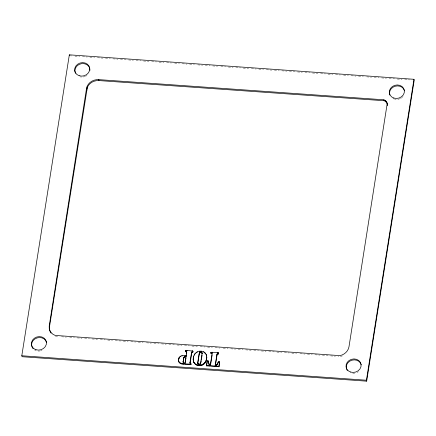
<?xml version="1.0" encoding="UTF-8"?>
<svg xmlns="http://www.w3.org/2000/svg" width="436" height="436" viewBox="0 0 436 436"><rect width="100%" height="100%" fill="white"/><g stroke="black" fill="none" stroke-linecap="round" stroke-linejoin="round"><path stroke-width="0.33" stroke-dasharray="2.18 1.64" d="M342.434 355.907L340.102 356.572L338.063 356.425M70.256 55.819L71.613 55.917M75.003 56.157L79.75 56.495M82.464 56.691L87.211 57.023M89.925 57.22L94.677 57.557M97.392 57.748L102.814 58.135M105.528 58.326L110.281 58.664M112.995 58.855L117.742 59.192M120.456 59.383L125.884 59.77M128.598 59.961L133.345 60.299M136.059 60.495L140.806 60.827M143.52 61.024L148.949 61.405M151.663 61.601L156.41 61.939M159.124 62.13L163.871 62.468M166.585 62.659L171.337 62.997M174.727 63.236L179.474 63.574M182.188 63.765L186.935 64.103M189.649 64.299L194.401 64.637M197.791 64.877L202.538 65.215M205.252 65.405L210.005 65.743M212.719 65.934L217.466 66.272M220.856 66.512L225.608 66.85M228.322 67.04L233.069 67.378M235.783 67.575L240.53 67.907M243.244 68.103L248.673 68.485M251.387 68.681L256.134 69.019M258.848 69.21L263.595 69.547M266.309 69.738L271.737 70.125M274.451 70.316L279.198 70.654M281.912 70.845L286.659 71.182M289.373 71.379L294.801 71.76M297.516 71.956L302.262 72.294M304.977 72.485L309.729 72.823M312.443 73.014L317.866 73.401M320.58 73.591L325.332 73.929M328.046 74.12L332.793 74.458M335.507 74.654L340.254 74.987M343.644 75.232L348.397 75.564M351.111 75.76L355.858 76.098M358.572 76.289L363.319 76.627M366.714 76.867L371.461 77.205M374.175 77.395L378.922 77.733M381.636 77.924L386.383 78.262M389.097 78.458L394.526 78.84M397.24 79.036L401.987 79.374M404.701 79.565L409.453 79.902M55.432 336.363L58.827 336.603M61.547 336.794L66.299 337.132M69.7 337.377L74.452 337.715M77.172 337.905L81.924 338.243M84.644 338.434L89.402 338.772M92.116 338.968L97.555 339.355M100.269 339.546L105.027 339.884M107.746 340.075L112.499 340.412M115.218 340.609L120.652 340.99M123.372 341.186L128.13 341.524M130.844 341.715L135.601 342.053M138.321 342.249L143.073 342.582M146.469 342.827L151.227 343.165M153.946 343.355L158.699 343.693M161.418 343.884L166.176 344.222M168.89 344.418L174.329 344.805M177.043 344.996L181.801 345.334M184.521 345.525L189.273 345.862M191.993 346.059L197.426 346.44M200.146 346.636L204.898 346.974M207.618 347.165L212.376 347.503M215.09 347.699L219.848 348.037M223.243 348.277L228.001 348.615M230.72 348.805L235.473 349.143M238.192 349.334L242.95 349.672M245.664 349.868L251.103 350.255M253.817 350.446L258.575 350.784M261.289 350.975L266.047 351.312M268.767 351.509L274.2 351.89M276.92 352.086L281.672 352.424M284.392 352.615L289.15 352.953M291.864 353.149L296.622 353.487M300.017 353.727L304.775 354.065M307.494 354.255L312.247 354.593M314.966 354.784L319.719 355.122M322.438 355.318L327.872 355.705M330.592 355.896L335.349 356.234M358.354 371.766A7.619 6.698 -14.4 0 1 357.237 372.453M354.724 373.276A7.619 6.698 -14.4 0 1 352.746 373.363M86.977 75.45A7.619 6.698 -14.4 0 1 85.854 76.136M85.254 76.414A7.619 6.698 -14.4 0 1 80.082 76.856M41.976 350.391A7.619 6.698 -14.4 0 1 40.712 350.806M40.063 350.936A7.619 6.698 -14.4 0 1 38.09 351.029M36.188 350.658A7.619 6.698 -14.4 0 1 34.488 349.857M403.044 96.476A7.619 6.698 -14.4 0 1 402.139 97.386M401.632 97.789A7.619 6.698 -14.4 0 1 400.51 98.476M399.91 98.749A7.619 6.698 -14.4 0 1 394.738 99.19M394.122 99.021A7.619 6.698 -14.4 0 1 392.956 98.531"/><path stroke-width="0.65" d="M387.457 104.46L386.16 101.234L383.92 99.795L98.743 79.63A10.889 9.57 -14.4 0 0 87.276 86.034L86.519 88.497L49.235 325.943C48.598 330.047 51.295 334.129 55.187 335.426L339.862 355.634C344.255 354.806 348.146 351.367 348.964 346.893L387.217 103.523M86.982 86.977L87.227 87.919L49.481 326.886L49.448 329.349L50.14 331.698M178.613 361.068C177.49 357.193 181.817 354.67 185.207 355.493L185.158 357.019L183.829 357.929L183.147 362.365L183.709 357.46L185.038 356.55L185.207 355.493M198.653 364.507L197.906 363.891L197.737 362.648L199.132 353.825L199.617 352.62L200.424 352.25L200.593 351.165C192.51 350.43 190.014 364.589 198.484 365.57L198.653 364.507L197.84 363.052L199.23 354.223L199.721 353.024L200.522 352.648L200.593 351.165M202.113 353.22L200.669 362.79L200.298 363.673L199.432 364.098L199.383 365.635C207.454 366.36 209.929 352.174 201.476 351.16L201.427 352.713L202.113 353.193M193.426 361.264L193.257 357.711M199.263 365.166C203.628 365.412 206.947 361.112 206.719 356.959L206.838 357.433M21.8 355.76L69.335 54.832L413.96 79.297L414.2 80.24L366.665 381.168L22.04 356.703L21.8 355.76L366.425 380.225L366.665 381.168M178.493 360.599C178.76 363.33 181.676 364.273 184.025 364.278L184.074 362.741L183.027 361.896M184.025 364.278L184.074 362.741M190.668 363.689L190.935 364.469L190.118 364.709L184.946 364.343L186.657 352.272L186.581 351.71L185.507 350.833L186.57 350.37L192.848 351.116L192.826 352.135L191.666 353.007L190.156 363.401L189.982 362.42L191.546 352.539L192.848 351.116M185.251 362.409L185.965 357.896M186.167 356.61L186.374 355.318M186.575 354.032L186.581 351.71M198.484 365.57L198.549 364.104M201.427 352.713L201.476 351.16M200.892 362.627L201.187 360.741M201.388 359.477L202.086 355.068M209.1 364.082L209.22 364.55L208.811 363.678L209.503 364.414L209.438 366.082L206.55 365.875L207.067 361.368L207.323 360.915L208.245 360.964L208.544 362.512L208.245 360.964M206.55 365.875L207.323 360.915M209.438 366.082L209.503 364.414M210.228 365.673L212.06 354.076L211.983 353.509L210.986 352.997L211.019 352.408L217.602 352.571L218.311 352.757L218.616 353.645L217.052 354.893L215.221 366.491L210.348 366.142L210.228 365.673L215.101 366.022L215.221 366.491M210.55 364.856L212.076 355.187M215.101 366.022L216.932 354.424L217.183 353.879L218.311 353.52L218.469 352.937M215.989 366.082L216.18 364.888L217.09 364.267L218.18 362.125L218.97 361.564L219.406 361.776L219.635 362.719L218.997 366.758L216.109 366.551L215.989 366.082L218.877 366.289L218.997 366.758M216.109 366.551L216.18 364.888M218.877 366.289L219.515 362.251L219.09 362.033M366.425 380.225L413.96 79.297M178.76 359.346L179.24 357.389M218.3 362.594L218.098 363.188L217.978 362.719M184.826 363.869L190.625 364.147L190.843 363.439L190.036 362.932M185.861 350.44L185.703 351.667L186.701 352.179M211.983 353.509L212.103 353.983L211.106 353.471L211.019 352.408M200.418 364.142L200.064 364.392L199.944 363.924M200.696 351.563L199.497 351.645L199.394 351.247M86.497 90.05L86.742 90.993L86.759 89.44L87.516 86.971A10.889 9.57 -14.4 0 1 98.983 80.573L384.165 100.738L385.397 101.316L387.103 103.245L386.863 102.307M206.43 365.406L209.318 365.608M179 362.153L178.88 361.684L180.629 363.183L183.905 363.804M193.322 360.861C193.895 363.193 195.987 364.981 198.38 365.172M192.99 351.803L192.123 350.762M183.393 362.801L184.194 363.21M201.307 352.244L201.993 352.724L202.239 353.689L201.993 352.724M205.296 353.095L205.421 353.569L203.634 351.819M50.445 332.161L51.056 333.099M208.931 364.147L208.424 362.043M387.201 104.804L387.446 105.741M386.16 101.234L386.4 102.171M385.157 100.378L385.397 101.316M383.92 99.795L384.165 100.738M218.311 352.757L218.616 353.645M218.311 353.52L218.431 353.988M217.602 352.571L217.722 353.04M217.88 353.683L218.005 354.152M217.242 352.55L217.362 353.018M217.357 353.77L217.477 354.239M217.183 353.879L217.308 354.348M216.932 354.424L217.052 354.893M218.485 361.695L218.61 362.163M217.597 363.559L217.21 364.736L217.09 364.267M216.687 364.616L216.806 365.09M212.343 352.201L212.463 352.67M211.983 352.174L212.103 352.642M211.836 353.378L211.956 353.847M211.264 352.244L211.384 352.713M211.351 353.215L211.471 353.689M210.91 352.637L211.029 353.106M210.986 352.997L211.106 353.471M208.413 361.433L208.533 361.902M206.544 355.503L206.664 355.972L206.07 354.217M207.814 360.774L207.934 361.242M206.593 358.588L206.719 359.057M207.067 361.368L207.187 361.836M204.528 352.381L204.648 352.849M206.195 360.212L206.315 360.681M205.541 361.651L205.661 362.125M204.637 362.888L204.757 363.357M201.743 352.446L201.863 352.915M203.492 363.891L203.612 364.36M200.424 352.25L200.522 352.648M199.955 352.37L200.053 352.773M199.617 352.62L199.721 353.024M202.511 364.48L202.631 364.948M199.317 353.116L199.421 353.514M199.132 353.825L199.23 354.223M201.492 364.883L201.617 365.357M200.669 362.79L200.653 363.777L200.533 363.308M197.214 351.928L197.317 352.326M200.418 365.112L200.538 365.581M196.238 352.522L196.342 352.92M197.737 362.648L197.84 363.052M198.064 363.842L198.167 364.24M195.137 353.509L194.374 355.1L194.271 354.702M197.268 364.959L197.372 365.357M196.282 364.583L196.385 364.981M192.712 350.942L192.832 351.411M192.707 351.661L192.826 352.135M193.644 356.103L193.748 356.501M192.341 351.836L192.467 352.31M195.41 364.044L195.513 364.442M191.9 351.939L192.02 352.408M191.758 352.043L191.878 352.517M194.63 363.33L194.734 363.728M191.546 352.539L191.666 353.007M193.132 359.373L193.235 359.771M193.824 362.18L193.927 362.583M190.843 363.439L191.023 364.251M190.815 364L190.935 364.469M190.625 364.147L190.75 364.616M186.946 350.397L187.066 350.866M189.982 362.42L190.107 362.888M190.145 363.057L190.265 363.526M186.57 350.37L186.69 350.838M189.998 364.24L190.118 364.709M186.434 351.574L186.559 352.043M186.657 352.272L186.777 352.74M189.709 364.218L189.834 364.687M185.949 351.416L186.068 351.885M185.616 350.604L185.736 351.078M185.507 350.833L185.703 351.667M185.038 356.55L185.158 357.019M184.341 356.708L184.461 357.182M183.954 357.024L184.074 357.493M183.709 357.46L183.829 357.929M183.561 358.043L183.681 358.512M181.954 355.634L182.074 356.103M183.611 362.583L183.73 363.052M183.06 361.199L183.18 361.673M180.673 356.125L180.793 356.599M181.954 363.57L182.074 364.038M179.643 356.893L179.768 357.367M180.629 363.183L180.749 363.651M178.913 357.961L179.033 358.43M179.605 362.545L179.725 363.014M98.743 79.63L98.983 80.573M69.335 54.832L69.575 55.775M49.235 325.943L49.481 326.886M197.71 363.123L197.906 363.891M219.406 361.776L219.635 362.719M347.388 370.551A7.619 6.698 -14.4 0 1 346.789 369.537M346.571 368.992A7.619 6.698 -14.4 0 1 351.928 360.201A7.619 6.698 -14.4 0 1 361.215 364.823M75.412 73.221A7.619 6.698 -14.4 0 1 81.194 63.727A7.619 6.698 -14.4 0 1 89.985 70.256M33.103 348.68A7.619 6.698 -14.4 0 1 32.406 347.715M32.133 347.198A7.619 6.698 -14.4 0 1 36.951 337.96A7.619 6.698 -14.4 0 1 46.559 342.489M389.849 95.015A7.619 6.698 -14.4 0 1 395.207 86.219A7.619 6.698 -14.4 0 1 404.494 90.846M350.604 372.061A7.619 6.698 -14.4 0 0 361.079 364.458A7.619 6.698 -14.4 0 0 349.023 360.55A7.619 6.698 -14.4 0 0 350.604 372.061M79.221 75.744A7.619 6.698 -14.4 0 0 89.702 68.141A7.619 6.698 -14.4 0 0 77.646 64.234A7.619 6.698 -14.4 0 0 79.221 75.744M35.943 349.721A7.619 6.698 -14.4 0 0 46.423 342.124A7.619 6.698 -14.4 0 0 34.368 338.211A7.619 6.698 -14.4 0 0 35.943 349.721M393.882 98.078A7.619 6.698 -14.4 0 0 404.357 90.481A7.619 6.698 -14.4 0 0 392.302 86.568A7.619 6.698 -14.4 0 0 393.882 98.078"/></g></svg>
